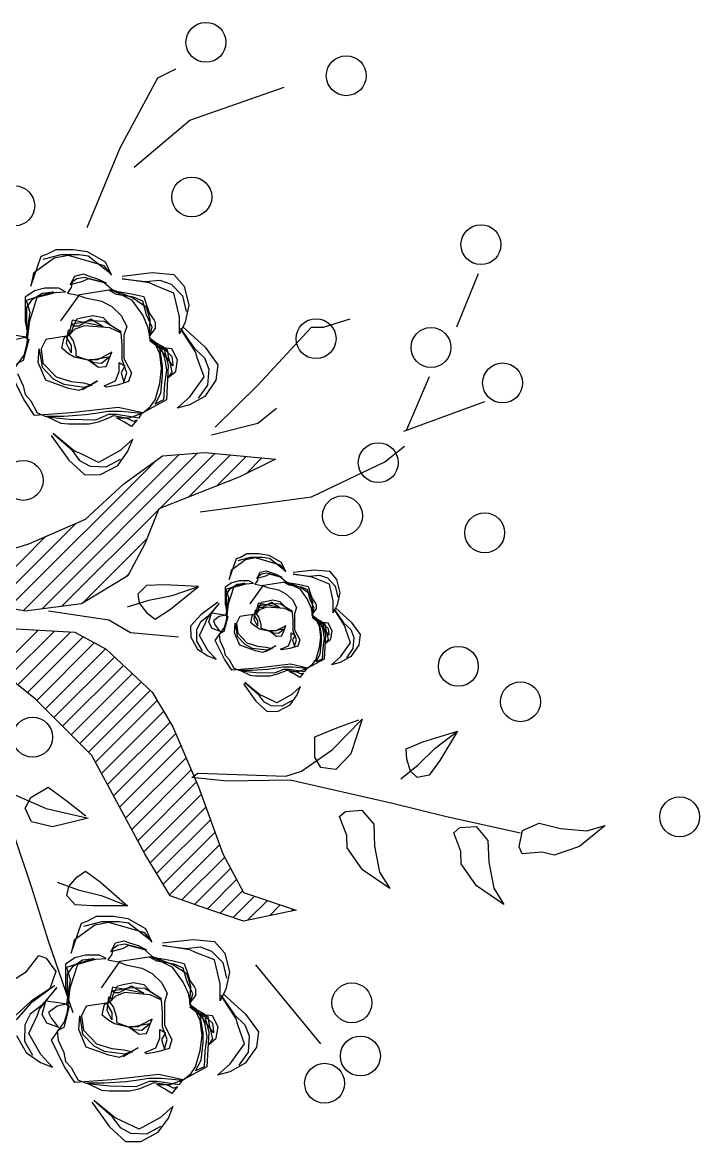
# Model space of a CAD drawing. Header units: inches. Extents: x 327481 to 195042051, y -335014 to 44773228.
# Drawn here: x 361501.75 to 361506.47, y -328270.3 to -328262.51 of the extents above; entities that cross this region are included whole.
import ezdxf

# ---------------------------------------------------------------- set-up
doc = ezdxf.new("R2010")
doc.units = ezdxf.units.IN
doc.header["$MEASUREMENT"] = 0
doc.layers.add('TREE', color=3, linetype='Continuous')

# ---------------------------------------------------------------- blocks, each defined once
blk = doc.blocks.new('06')
at = {"layer": 'TREE', "color": 97}
for p, q in [((399.63722, 40.83042), (399.65051, 40.83699)), ((399.60926, 40.77834), (399.63722, 40.83042)), ((399.66099, 40.79907), (399.7309, 40.82334)), ((399.61975, 40.76418), (399.66099, 40.79907)), ((399.58479, 40.71918), (399.60926, 40.77834)), ((399.87491, 40.68479), (399.85883, 40.64535)), ((399.76026, 40.64535), (399.77984, 40.65142)), ((399.71133, 40.60237), (399.75117, 40.64535)), ((399.75117, 40.64535), (399.76026, 40.64535)), ((399.67987, 40.57102), (399.71133, 40.60237)), ((399.83856, 40.60844), (399.82178, 40.569)), ((399.71133, 40.57406), (399.72531, 40.58518)), ((399.81968, 40.56799), (399.87981, 40.59024)), ((399.67707, 40.56546), (399.71133, 40.57406)), ((399.53712, 40.4348), (399.6531, 40.55078)), ((399.55128, 40.43618), (399.66701, 40.5519)), ((399.63845, 40.51056), (399.67951, 40.55161)), ((399.6596, 40.51892), (399.69117, 40.55048)), ((399.67218, 40.55232), (399.72461, 40.54726)), ((399.8057, 40.54524), (399.82038, 40.55687)), ((399.52639, 40.43686), (399.63565, 40.54612)), ((399.68075, 40.52728), (399.70283, 40.54936)), ((399.72461, 40.54726), (399.69804, 40.53411)), ((399.70266, 40.5364), (399.7145, 40.54823)), ((399.75117, 40.51945), (399.8057, 40.54524)), ((399.69804, 40.53411), (399.63792, 40.51035)), ((399.5834, 40.50276), (399.61206, 40.52906)), ((399.66868, 40.50832), (399.75117, 40.51945)), ((399.56603, 40.43813), (399.6377, 40.50981)), ((399.63792, 40.51035), (399.62744, 40.48456)), ((399.54145, 40.48456), (399.5834, 40.50276)), ((399.51566, 40.43892), (399.57652, 40.49978)), ((399.49951, 40.47141), (399.54145, 40.48456)), ((399.50494, 40.44098), (399.55392, 40.48997)), ((399.58098, 40.4403), (399.62894, 40.48825)), ((399.62744, 40.48456), (399.61485, 40.46079)), ((399.61485, 40.46079), (399.5806, 40.44006)), ((399.61338, 40.4599), (399.61551, 40.46203)), ((399.62871, 40.45364), (399.62228, 40.4472)), ((399.64193, 40.45403), (399.62871, 40.45364)), ((399.66743, 40.45289), (399.64193, 40.45403)), ((399.64653, 40.43588), (399.66743, 40.45289)), ((399.64779, 40.44605), (399.66743, 40.45289)), ((399.53865, 40.4345), (399.48343, 40.44512)), ((399.61471, 40.43761), (399.63051, 40.44257)), ((399.62228, 40.4472), (399.62339, 40.44038)), ((399.63051, 40.44257), (399.64779, 40.44605)), ((399.5806, 40.44006), (399.53865, 40.4345)), ((399.60087, 40.42793), (399.55613, 40.4345)), ((399.62339, 40.44038), (399.62911, 40.43325)), ((399.63527, 40.42854), (399.64653, 40.43588)), ((399.61695, 40.41832), (399.60087, 40.42793)), ((399.62911, 40.43325), (399.63527, 40.42854)), ((399.66903, 40.43182), (399.66155, 40.42334)), ((399.66884, 40.4263), (399.66601, 40.42073)), ((399.51904, 40.39114), (399.54831, 40.42041)), ((399.52327, 40.42186), (399.57571, 40.41883)), ((399.52614, 40.38545), (399.5604, 40.41971)), ((399.53324, 40.37977), (399.57249, 40.41901)), ((399.57571, 40.41883), (399.59878, 40.40619)), ((399.6526, 40.41529), (399.61695, 40.41832)), ((399.66155, 40.42334), (399.66174, 40.41527)), ((399.66601, 40.42073), (399.66585, 40.41233)), ((399.54034, 40.37408), (399.58177, 40.4155)), ((399.54734, 40.36828), (399.59003, 40.41098)), ((399.66174, 40.41527), (399.66674, 40.40637)), ((399.66585, 40.41233), (399.66999, 40.40505)), ((399.55373, 40.36189), (399.59829, 40.40645)), ((399.59878, 40.40619), (399.63303, 40.37433)), ((399.66674, 40.40637), (399.67422, 40.40125)), ((399.54634, 40.36927), (399.5072, 40.40062)), ((399.56012, 40.35549), (399.60502, 40.40038)), ((399.56652, 40.34909), (399.61164, 40.39422)), ((399.57291, 40.3427), (399.61827, 40.38806)), ((399.5793, 40.3363), (399.6249, 40.38189)), ((399.58829, 40.32731), (399.54634, 40.36927)), ((399.58569, 40.3299), (399.63152, 40.37573)), ((399.59095, 40.32237), (399.63672, 40.36814)), ((399.63303, 40.37433), (399.64841, 40.34854)), ((399.59542, 40.31405), (399.6415, 40.36013)), ((399.59989, 40.30573), (399.64628, 40.35212)), ((399.76654, 40.33149), (399.78886, 40.35438)), ((399.78886, 40.35438), (399.78052, 40.32853)), ((399.60436, 40.29741), (399.65052, 40.34357)), ((399.64841, 40.34854), (399.66729, 40.30405)), ((399.75384, 40.34112), (399.77004, 40.34785)), ((399.83388, 40.33753), (399.85965, 40.34542)), ((399.84303, 40.33291), (399.85965, 40.34542)), ((399.85965, 40.34542), (399.8464, 40.3236)), ((399.60883, 40.2891), (399.65433, 40.33459)), ((399.75368, 40.32613), (399.75384, 40.34112)), ((399.82152, 40.33227), (399.83388, 40.33753)), ((399.62744, 40.25449), (399.58829, 40.32731)), ((399.74388, 40.31567), (399.76654, 40.33149)), ((399.75827, 40.31848), (399.75368, 40.32613)), ((399.78052, 40.32853), (399.76936, 40.31709)), ((399.822, 40.32453), (399.82152, 40.33227)), ((399.83052, 40.32049), (399.84303, 40.33291)), ((399.61331, 40.28078), (399.65814, 40.32561)), ((399.76936, 40.31709), (399.75827, 40.31848)), ((399.8176, 40.31013), (399.83052, 40.32049)), ((399.82474, 40.3158), (399.822, 40.32453)), ((399.8464, 40.3236), (399.83871, 40.31284)), ((399.61778, 40.27246), (399.66195, 40.31663)), ((399.66233, 40.31112), (399.66689, 40.31415)), ((399.68862, 40.30842), (399.66233, 40.31112)), ((399.66689, 40.31415), (399.73223, 40.31196)), ((399.73223, 40.31196), (399.74388, 40.31567)), ((399.82978, 40.31109), (399.82474, 40.3158)), ((399.83871, 40.31284), (399.82978, 40.31109)), ((399.5437, 40.22902), (399.51881, 40.30287)), ((399.54294, 40.29616), (399.55582, 40.30382)), ((399.55582, 40.30382), (399.57, 40.29349)), ((399.62225, 40.26414), (399.66576, 40.30765)), ((399.66729, 40.30405), (399.68546, 40.25449)), ((399.73539, 40.30902), (399.68862, 40.30842)), ((399.81139, 40.29182), (399.73539, 40.30902)), ((399.5289, 40.29908), (399.55422, 40.28797)), ((399.5388, 40.28826), (399.54294, 40.29616)), ((399.57, 40.29349), (399.58367, 40.28269)), ((399.62672, 40.25583), (399.66934, 40.29844)), ((399.54338, 40.27806), (399.5388, 40.28826)), ((399.55422, 40.28797), (399.58537, 40.28083)), ((399.63147, 40.24779), (399.67277, 40.28909)), ((399.7721, 40.282), (399.77652, 40.28572)), ((399.77652, 40.28572), (399.7887, 40.28668)), ((399.7887, 40.28668), (399.79743, 40.27627)), ((399.85147, 40.28185), (399.81139, 40.29182)), ((399.55896, 40.27449), (399.54338, 40.27806)), ((399.58537, 40.28083), (399.55896, 40.27449)), ((399.63628, 40.23981), (399.6762, 40.27973)), ((399.77739, 40.26808), (399.7721, 40.282)), ((399.79743, 40.27627), (399.79803, 40.26001)), ((399.90638, 40.26979), (399.85147, 40.28185)), ((399.90779, 40.27164), (399.9202, 40.27715)), ((399.9202, 40.27715), (399.936, 40.27323)), ((399.64109, 40.23182), (399.67964, 40.27037)), ((399.77765, 40.25887), (399.77739, 40.26808)), ((399.85686, 40.27008), (399.86129, 40.2738)), ((399.86216, 40.25616), (399.85686, 40.27008)), ((399.86129, 40.2738), (399.87346, 40.27475)), ((399.87346, 40.27475), (399.88219, 40.26435)), ((399.90534, 40.25967), (399.90779, 40.27164)), ((399.936, 40.27323), (399.9555, 40.27152)), ((399.96917, 40.2754), (399.95026, 40.2598)), ((399.9555, 40.27152), (399.96917, 40.2754)), ((399.64589, 40.22384), (399.68307, 40.26102)), ((399.79803, 40.26001), (399.80179, 40.2408)), ((399.88219, 40.26435), (399.8828, 40.24809)), ((399.90768, 40.25439), (399.90534, 40.25967)), ((399.95026, 40.2598), (399.93145, 40.25332)), ((399.64631, 40.22314), (399.62744, 40.25449)), ((399.65496, 40.22011), (399.68681, 40.25197)), ((399.68546, 40.25449), (399.70084, 40.22567)), ((399.78908, 40.24259), (399.77765, 40.25887)), ((399.86241, 40.24695), (399.86216, 40.25616)), ((399.92253, 40.25563), (399.90768, 40.25439)), ((399.93145, 40.25332), (399.92253, 40.25563)), ((399.66443, 40.21679), (399.69126, 40.24363)), ((399.87384, 40.23066), (399.86241, 40.24695)), ((399.8828, 40.24809), (399.88655, 40.22887)), ((399.57112, 40.23011), (399.57714, 40.23699)), ((399.57714, 40.23699), (399.5835, 40.24143)), ((399.5835, 40.24143), (399.59443, 40.23362)), ((399.67394, 40.21352), (399.69571, 40.23529)), ((399.8093, 40.22873), (399.78908, 40.24259)), ((399.80179, 40.2408), (399.8093, 40.22873)), ((399.55605, 40.18961), (399.5437, 40.22902)), ((399.56256, 40.23325), (399.57813, 40.22762)), ((399.56972, 40.22335), (399.57112, 40.23011)), ((399.57813, 40.22762), (399.59525, 40.2234)), ((399.59443, 40.23362), (399.61458, 40.21573)), ((399.6835, 40.21029), (399.70016, 40.22695)), ((399.89406, 40.21681), (399.87384, 40.23066)), ((399.88655, 40.22887), (399.89406, 40.21681)), ((399.57586, 40.21663), (399.56972, 40.22335)), ((399.59525, 40.2234), (399.61458, 40.21573)), ((399.66938, 40.21505), (399.64631, 40.22314)), ((399.69306, 40.20706), (399.70895, 40.22295)), ((399.70084, 40.22567), (399.73999, 40.21253)), ((399.70385, 40.20506), (399.71852, 40.21973)), ((399.58905, 40.21568), (399.57586, 40.21663)), ((399.61458, 40.21573), (399.58905, 40.21568)), ((399.70084, 40.20444), (399.66938, 40.21505)), ((399.73999, 40.21253), (399.70084, 40.20444)), ((399.71997, 40.20839), (399.7281, 40.21652)), ((399.73609, 40.21172), (399.73767, 40.2133)), ((399.75817, 40.11342), (399.70993, 40.17208)), ((399.53195, 40.1621), (399.53968, 40.16711))]:
    blk.add_line(p, q, dxfattribs=at)
at = {"layer": 'TREE', "color": 30}
for p, q in [((399.55473, 40.69946), (399.56172, 40.703)), ((399.56172, 40.703), (399.57431, 40.703)), ((399.57431, 40.703), (399.58479, 40.70148)), ((399.58479, 40.70148), (399.59808, 40.69389)), ((399.54285, 40.67569), (399.55054, 40.69794)), ((399.56033, 40.69642), (399.54495, 40.6853)), ((399.55054, 40.69794), (399.55473, 40.69946)), ((399.56522, 40.69895), (399.55194, 40.69541)), ((399.57081, 40.69844), (399.56033, 40.69642)), ((399.5785, 40.69895), (399.56522, 40.69895)), ((399.59738, 40.69086), (399.57081, 40.69844)), ((399.58549, 40.69794), (399.5785, 40.69895)), ((399.60227, 40.68479), (399.58549, 40.69794)), ((399.59808, 40.69389), (399.60227, 40.68479)), ((399.54495, 40.6853), (399.54285, 40.67569)), ((399.57221, 40.6767), (399.57571, 40.68328)), ((399.57571, 40.68328), (399.582, 40.68479)), ((399.582, 40.68479), (399.58619, 40.68328)), ((399.58619, 40.68328), (399.59248, 40.68125)), ((399.60297, 40.68378), (399.59738, 40.69086)), ((399.61066, 40.68328), (399.63303, 40.6858)), ((399.63303, 40.6858), (399.64911, 40.68429)), ((399.64911, 40.68429), (399.6568, 40.67569)), ((399.5813, 40.67923), (399.57221, 40.6767)), ((399.57361, 40.67872), (399.57291, 40.67468)), ((399.5771, 40.68125), (399.57361, 40.67872)), ((399.5827, 40.68226), (399.5771, 40.68125)), ((399.58549, 40.68125), (399.5813, 40.67923)), ((399.58829, 40.68075), (399.5827, 40.68226)), ((399.59738, 40.67822), (399.58549, 40.68125)), ((399.59878, 40.67822), (399.58829, 40.68075)), ((399.59248, 40.68125), (399.59878, 40.67822)), ((399.60297, 40.67316), (399.59738, 40.67822)), ((399.61066, 40.68125), (399.62814, 40.67923)), ((399.63093, 40.67822), (399.61066, 40.68125)), ((399.62814, 40.67923), (399.63862, 40.68024)), ((399.63513, 40.6762), (399.63093, 40.67822)), ((399.64911, 40.67063), (399.63513, 40.6762)), ((399.63862, 40.68024), (399.64701, 40.67721)), ((399.64701, 40.67721), (399.6554, 40.66861)), ((399.6568, 40.67569), (399.66029, 40.66153)), ((399.54565, 40.67215), (399.53865, 40.6676)), ((399.53865, 40.6676), (399.53865, 40.66153)), ((399.55963, 40.67165), (399.53935, 40.66507)), ((399.54215, 40.6499), (399.54774, 40.6676)), ((399.54425, 40.66608), (399.55124, 40.67063)), ((399.55334, 40.67417), (399.54565, 40.67215)), ((399.54774, 40.6676), (399.55543, 40.66962)), ((399.55124, 40.67063), (399.55963, 40.67165)), ((399.56382, 40.67417), (399.55334, 40.67417)), ((399.55543, 40.66962), (399.56103, 40.67114)), ((399.56103, 40.67114), (399.56872, 40.67165)), ((399.56872, 40.67165), (399.56382, 40.67417)), ((399.56522, 40.6499), (399.5792, 40.66962)), ((399.57291, 40.67468), (399.57011, 40.67063)), ((399.57011, 40.67063), (399.5778, 40.66912)), ((399.5778, 40.66912), (399.5834, 40.6671)), ((399.5792, 40.66962), (399.60227, 40.67316)), ((399.5834, 40.6671), (399.59528, 40.66457)), ((399.60087, 40.67266), (399.60926, 40.67165)), ((399.60647, 40.66962), (399.60087, 40.67266)), ((399.60227, 40.67316), (399.61765, 40.66558)), ((399.61835, 40.6671), (399.60297, 40.67316)), ((399.61905, 40.6676), (399.60647, 40.66962)), ((399.60926, 40.67165), (399.61765, 40.67013)), ((399.61765, 40.67013), (399.62674, 40.66811)), ((399.62884, 40.66002), (399.61835, 40.6671)), ((399.62045, 40.6671), (399.61905, 40.6676)), ((399.62604, 40.66457), (399.62045, 40.6671)), ((399.62674, 40.66811), (399.62884, 40.66153)), ((399.6533, 40.65294), (399.64911, 40.67063)), ((399.6554, 40.66861), (399.6582, 40.65698)), ((399.53865, 40.66153), (399.53865, 40.6494)), ((399.53935, 40.66507), (399.54215, 40.65648)), ((399.54005, 40.66002), (399.54425, 40.66608)), ((399.54005, 40.64333), (399.54005, 40.66002)), ((399.59528, 40.66457), (399.60297, 40.66052)), ((399.60297, 40.66052), (399.60996, 40.65395)), ((399.61765, 40.66558), (399.62604, 40.65395)), ((399.62884, 40.65445), (399.62604, 40.66457)), ((399.62884, 40.66153), (399.63093, 40.65547)), ((399.63163, 40.65091), (399.62884, 40.66002)), ((399.66029, 40.66153), (399.6575, 40.64889)), ((399.54215, 40.65648), (399.53935, 40.63777)), ((399.57361, 40.65041), (399.57081, 40.63878)), ((399.59668, 40.64586), (399.57361, 40.65041)), ((399.57431, 40.64535), (399.5771, 40.65142)), ((399.5771, 40.65142), (399.5813, 40.65243)), ((399.5785, 40.64636), (399.58759, 40.65142)), ((399.5813, 40.65243), (399.58899, 40.65395)), ((399.58759, 40.65142), (399.59668, 40.64586)), ((399.58899, 40.65395), (399.59668, 40.65243)), ((399.59668, 40.65243), (399.60157, 40.64738)), ((399.60996, 40.65395), (399.61416, 40.64586)), ((399.62604, 40.65395), (399.62953, 40.64586)), ((399.63303, 40.64535), (399.62884, 40.65445)), ((399.63093, 40.65547), (399.63443, 40.65041)), ((399.63093, 40.63878), (399.63163, 40.65091)), ((399.63443, 40.65041), (399.63513, 40.64889)), ((399.6533, 40.6403), (399.6533, 40.65294)), ((399.53865, 40.6494), (399.54005, 40.64333)), ((399.54005, 40.63221), (399.54215, 40.6499)), ((399.56941, 40.63322), (399.57081, 40.64333)), ((399.57081, 40.64333), (399.57291, 40.64131)), ((399.57571, 40.64384), (399.57151, 40.63929)), ((399.58759, 40.6499), (399.57291, 40.64738)), ((399.57291, 40.64738), (399.57501, 40.64636)), ((399.57291, 40.64131), (399.57431, 40.64535)), ((399.57501, 40.64636), (399.5785, 40.64636)), ((399.5827, 40.64636), (399.57571, 40.64384)), ((399.60157, 40.64485), (399.5827, 40.64636)), ((399.59738, 40.6494), (399.58759, 40.6499)), ((399.60996, 40.64181), (399.59738, 40.6494)), ((399.60157, 40.64738), (399.60996, 40.64181)), ((399.60996, 40.6408), (399.60157, 40.64485)), ((399.61416, 40.64586), (399.61206, 40.63929)), ((399.62953, 40.64586), (399.63163, 40.63625)), ((399.63093, 40.63726), (399.63303, 40.64535)), ((399.63513, 40.64434), (399.63093, 40.63878)), ((399.63513, 40.64889), (399.63513, 40.64434)), ((399.6575, 40.64889), (399.6533, 40.6403)), ((399.65412, 40.64423), (399.66412, 40.62976)), ((399.66521, 40.62699), (399.65412, 40.64423)), ((399.65564, 40.64557), (399.67229, 40.63041)), ((399.53166, 40.63929), (399.53796, 40.63827)), ((399.53935, 40.63777), (399.53236, 40.63625)), ((399.54145, 40.63625), (399.53726, 40.62058)), ((399.53796, 40.63827), (399.54145, 40.63625)), ((399.55403, 40.63625), (399.55054, 40.62917)), ((399.57081, 40.63878), (399.55403, 40.63625)), ((399.56592, 40.62968), (399.56732, 40.63676)), ((399.56732, 40.63676), (399.56872, 40.63878)), ((399.56872, 40.63878), (399.57291, 40.6317)), ((399.57151, 40.63929), (399.57431, 40.63524)), ((399.57431, 40.63524), (399.5764, 40.62816)), ((399.61066, 40.63221), (399.60996, 40.6408)), ((399.61206, 40.63929), (399.61206, 40.62209)), ((399.63583, 40.63372), (399.63093, 40.63726)), ((399.63093, 40.63575), (399.64002, 40.62867)), ((399.63513, 40.63322), (399.63093, 40.63575)), ((399.63163, 40.63625), (399.64142, 40.63069)), ((399.64841, 40.61653), (399.63583, 40.63372)), ((399.53796, 40.62462), (399.54005, 40.63221)), ((399.54844, 40.61906), (399.54914, 40.62917)), ((399.54914, 40.62917), (399.55124, 40.61552)), ((399.55054, 40.62917), (399.55194, 40.61855)), ((399.57081, 40.62563), (399.56592, 40.62968)), ((399.57291, 40.62614), (399.56941, 40.63322)), ((399.57501, 40.6231), (399.57081, 40.62563)), ((399.57291, 40.6317), (399.57291, 40.62614)), ((399.5764, 40.62816), (399.5764, 40.62412)), ((399.60297, 40.62664), (399.59528, 40.6226)), ((399.59878, 40.61603), (399.60297, 40.62664)), ((399.61066, 40.62108), (399.61066, 40.63221)), ((399.63862, 40.62563), (399.63513, 40.63322)), ((399.63722, 40.6317), (399.64422, 40.62867)), ((399.63862, 40.62968), (399.63722, 40.6317)), ((399.63862, 40.63018), (399.64282, 40.62816)), ((399.64771, 40.62917), (399.63862, 40.63018)), ((399.64072, 40.61653), (399.63862, 40.62968)), ((399.64002, 40.61451), (399.63862, 40.62563)), ((399.64002, 40.62867), (399.64212, 40.6226)), ((399.64142, 40.63069), (399.64491, 40.61704)), ((399.64282, 40.62816), (399.64771, 40.62361)), ((399.64422, 40.62867), (399.64491, 40.62361)), ((399.65191, 40.62108), (399.64771, 40.62917)), ((399.66412, 40.62976), (399.6718, 40.62254)), ((399.66645, 40.6225), (399.66521, 40.62699)), ((399.67229, 40.63041), (399.68175, 40.61732)), ((399.52817, 40.61097), (399.53796, 40.62462)), ((399.53726, 40.62058), (399.53236, 40.61805)), ((399.55403, 40.60591), (399.54844, 40.61906)), ((399.55194, 40.61855), (399.56172, 40.60844)), ((399.58619, 40.62058), (399.57501, 40.6231)), ((399.5764, 40.62412), (399.582, 40.62209)), ((399.582, 40.62209), (399.58549, 40.62108)), ((399.58549, 40.62108), (399.59318, 40.61552)), ((399.60087, 40.6231), (399.58619, 40.62058)), ((399.58619, 40.62108), (399.58969, 40.61906)), ((399.59248, 40.62108), (399.58619, 40.62108)), ((399.58969, 40.61906), (399.59528, 40.61855)), ((399.59528, 40.6226), (399.59248, 40.62108)), ((399.59528, 40.61855), (399.60087, 40.6231)), ((399.60856, 40.61906), (399.61276, 40.61653)), ((399.60856, 40.61249), (399.60856, 40.61906)), ((399.61416, 40.61148), (399.61066, 40.62108)), ((399.61206, 40.62209), (399.61765, 40.61148)), ((399.64212, 40.6226), (399.64352, 40.6135)), ((399.64491, 40.61704), (399.64352, 40.59125)), ((399.64491, 40.62361), (399.64631, 40.61805)), ((399.64631, 40.61805), (399.64771, 40.61198)), ((399.64771, 40.62361), (399.64841, 40.61754)), ((399.64841, 40.61754), (399.64841, 40.61653)), ((399.65051, 40.61249), (399.65191, 40.62108)), ((399.67149, 40.60832), (399.66645, 40.6225)), ((399.6718, 40.62254), (399.67505, 40.61423)), ((399.68175, 40.61732), (399.68036, 40.60587)), ((399.53796, 40.59125), (399.52817, 40.61097)), ((399.53306, 40.61097), (399.53726, 40.60187)), ((399.55124, 40.61552), (399.55963, 40.60692)), ((399.59318, 40.61552), (399.59878, 40.61603)), ((399.60577, 40.60541), (399.60856, 40.61249)), ((399.61276, 40.61653), (399.60996, 40.61148)), ((399.60996, 40.61148), (399.61206, 40.6044)), ((399.61206, 40.6044), (399.61416, 40.61148)), ((399.61765, 40.61148), (399.61555, 40.6049)), ((399.63862, 40.60338), (399.64002, 40.61451)), ((399.63932, 40.59631), (399.64072, 40.60945)), ((399.64072, 40.60945), (399.64072, 40.61653)), ((399.64352, 40.6135), (399.64212, 40.60288)), ((399.64491, 40.60794), (399.65051, 40.61249)), ((399.64771, 40.61198), (399.64491, 40.60794)), ((399.67505, 40.61423), (399.67411, 40.60226)), ((399.53726, 40.60187), (399.53865, 40.59529)), ((399.57081, 40.59985), (399.55403, 40.60591)), ((399.55963, 40.60692), (399.56732, 40.60288)), ((399.56172, 40.60844), (399.57291, 40.6049)), ((399.56732, 40.60288), (399.5827, 40.60086)), ((399.57291, 40.6049), (399.582, 40.60389)), ((399.58829, 40.60237), (399.5785, 40.59833)), ((399.59248, 40.60541), (399.5813, 40.59883)), ((399.582, 40.60389), (399.58829, 40.60237)), ((399.5827, 40.60086), (399.58689, 40.60237)), ((399.58689, 40.60237), (399.59248, 40.60541)), ((399.59738, 40.60187), (399.60577, 40.60541)), ((399.59878, 40.60086), (399.59738, 40.60187)), ((399.60716, 40.60237), (399.59878, 40.60086)), ((399.61555, 40.6049), (399.60716, 40.60237)), ((399.63513, 40.59125), (399.63862, 40.60338)), ((399.64212, 40.60288), (399.64142, 40.59125)), ((399.66095, 40.5935), (399.67149, 40.60832)), ((399.67411, 40.60226), (399.66721, 40.59249)), ((399.68036, 40.60587), (399.67202, 40.59391)), ((399.53865, 40.59529), (399.54285, 40.59074)), ((399.5785, 40.59833), (399.57081, 40.59985)), ((399.63513, 40.58822), (399.63932, 40.59631)), ((399.65144, 40.58517), (399.66095, 40.5935)), ((399.67202, 40.59391), (399.66067, 40.58768)), ((399.54565, 40.57962), (399.53796, 40.59125)), ((399.54285, 40.59074), (399.54774, 40.58164)), ((399.60786, 40.58569), (399.57291, 40.58164)), ((399.62604, 40.58164), (399.60786, 40.58569)), ((399.64352, 40.59125), (399.62604, 40.58164)), ((399.62604, 40.58164), (399.63163, 40.58619)), ((399.63163, 40.58619), (399.63513, 40.59125)), ((399.64142, 40.59125), (399.63513, 40.58822)), ((399.66067, 40.58768), (399.65144, 40.58517)), ((399.57291, 40.58164), (399.54565, 40.57962)), ((399.54774, 40.58164), (399.55403, 40.57911)), ((399.55403, 40.57911), (399.56172, 40.5781)), ((399.55473, 40.57911), (399.56522, 40.57406)), ((399.56732, 40.57911), (399.55473, 40.57911)), ((399.56172, 40.5781), (399.57151, 40.57709)), ((399.5834, 40.58013), (399.56732, 40.57911)), ((399.57151, 40.57709), (399.59109, 40.57659)), ((399.59109, 40.58114), (399.5834, 40.58013)), ((399.60017, 40.58265), (399.59109, 40.58114)), ((399.59109, 40.57659), (399.60087, 40.58063)), ((399.59318, 40.57507), (399.60087, 40.5781)), ((399.60996, 40.58265), (399.60017, 40.58265)), ((399.60087, 40.58063), (399.60647, 40.58063)), ((399.60087, 40.5781), (399.60437, 40.57962)), ((399.60437, 40.57962), (399.61346, 40.5781)), ((399.60647, 40.58063), (399.62324, 40.5781)), ((399.60647, 40.5781), (399.61625, 40.5781)), ((399.61206, 40.57507), (399.60647, 40.5781)), ((399.62534, 40.58114), (399.60996, 40.58265)), ((399.61346, 40.5781), (399.61905, 40.57557)), ((399.61625, 40.5781), (399.62604, 40.58164)), ((399.62185, 40.57659), (399.61765, 40.57153)), ((399.61905, 40.57557), (399.62185, 40.57659)), ((399.62324, 40.5781), (399.62534, 40.58114)), ((399.56522, 40.57406), (399.57081, 40.57355)), ((399.57081, 40.57355), (399.5771, 40.57355)), ((399.5771, 40.57355), (399.58619, 40.57355)), ((399.58619, 40.57355), (399.59318, 40.57507)), ((399.61765, 40.57153), (399.61206, 40.57507)), ((399.55809, 40.56499), (399.5712, 40.54669)), ((399.55959, 40.56634), (399.5728, 40.55473)), ((399.57543, 40.55333), (399.55959, 40.56634)), ((399.61857, 40.56214), (399.60918, 40.55367)), ((399.615, 40.55326), (399.61857, 40.56214)), ((399.5728, 40.55473), (399.57908, 40.54627)), ((399.57974, 40.55157), (399.57543, 40.55333)), ((399.59324, 40.54492), (399.57974, 40.55157)), ((399.60918, 40.55367), (399.59324, 40.54492)), ((399.60749, 40.54272), (399.615, 40.55326)), ((399.64072, 40.54979), (399.67218, 40.55232)), ((399.5712, 40.54669), (399.5831, 40.53577)), ((399.57908, 40.54627), (399.58695, 40.54207)), ((399.58695, 40.54207), (399.59895, 40.54161)), ((399.59464, 40.53582), (399.60749, 40.54272)), ((399.59895, 40.54161), (399.60946, 40.54732)), ((399.61206, 40.52906), (399.64072, 40.54979)), ((399.5831, 40.53577), (399.59464, 40.53582)), ((399.69846, 40.4747), (399.70336, 40.47718)), ((399.70336, 40.47718), (399.71217, 40.47718)), ((399.71217, 40.47718), (399.71951, 40.47612)), ((399.71951, 40.47612), (399.7288, 40.47081)), ((399.69015, 40.45806), (399.69553, 40.47364)), ((399.70238, 40.47258), (399.69161, 40.46479)), ((399.69553, 40.47364), (399.69846, 40.4747)), ((399.7058, 40.47435), (399.69651, 40.47187)), ((399.70972, 40.47399), (399.70238, 40.47258)), ((399.7151, 40.47435), (399.7058, 40.47435)), ((399.72831, 40.46868), (399.70972, 40.47399)), ((399.72, 40.47364), (399.7151, 40.47435)), ((399.73174, 40.46444), (399.72, 40.47364)), ((399.73223, 40.46373), (399.72831, 40.46868)), ((399.7288, 40.47081), (399.73174, 40.46444)), ((399.69161, 40.46479), (399.69015, 40.45806)), ((399.7107, 40.45877), (399.71314, 40.46337)), ((399.71706, 40.46054), (399.7107, 40.45877)), ((399.71168, 40.46019), (399.71119, 40.45736)), ((399.71412, 40.46196), (399.71168, 40.46019)), ((399.71314, 40.46337), (399.71755, 40.46444)), ((399.71804, 40.46267), (399.71412, 40.46196)), ((399.72, 40.46196), (399.71706, 40.46054)), ((399.71755, 40.46444), (399.72049, 40.46337)), ((399.72195, 40.4616), (399.71804, 40.46267)), ((399.72831, 40.45983), (399.72, 40.46196)), ((399.72049, 40.46337), (399.72489, 40.46196)), ((399.72929, 40.45983), (399.72195, 40.4616)), ((399.72489, 40.46196), (399.72929, 40.45983)), ((399.73223, 40.45629), (399.72831, 40.45983)), ((399.73761, 40.46337), (399.75327, 40.46514)), ((399.73761, 40.46196), (399.74985, 40.46054)), ((399.7518, 40.45983), (399.73761, 40.46196)), ((399.74985, 40.46054), (399.75719, 40.46125)), ((399.75474, 40.45842), (399.7518, 40.45983)), ((399.75327, 40.46514), (399.76453, 40.46408)), ((399.75719, 40.46125), (399.76306, 40.45913)), ((399.76306, 40.45913), (399.76893, 40.45311)), ((399.76453, 40.46408), (399.76991, 40.45806)), ((399.6921, 40.45559), (399.68721, 40.4524)), ((399.68721, 40.4524), (399.68721, 40.44815)), ((399.70189, 40.45523), (399.6877, 40.45063)), ((399.6877, 40.45063), (399.68966, 40.44461)), ((399.68819, 40.44709), (399.69112, 40.45134)), ((399.68966, 40.44001), (399.69357, 40.4524)), ((399.69112, 40.45134), (399.69602, 40.45452)), ((399.69749, 40.457), (399.6921, 40.45559)), ((399.69357, 40.4524), (399.69895, 40.45382)), ((399.69602, 40.45452), (399.70189, 40.45523)), ((399.70483, 40.457), (399.69749, 40.457)), ((399.69895, 40.45382), (399.70287, 40.45488)), ((399.70287, 40.45488), (399.70825, 40.45523)), ((399.70825, 40.45523), (399.70483, 40.457)), ((399.7058, 40.44001), (399.71559, 40.45382)), ((399.71119, 40.45736), (399.70923, 40.45452)), ((399.70923, 40.45452), (399.71461, 40.45346)), ((399.71461, 40.45346), (399.71853, 40.45205)), ((399.71559, 40.45382), (399.73174, 40.45629)), ((399.71853, 40.45205), (399.72685, 40.45028)), ((399.73076, 40.45594), (399.73663, 40.45523)), ((399.73468, 40.45382), (399.73076, 40.45594)), ((399.73174, 40.45629), (399.74251, 40.45099)), ((399.743, 40.45205), (399.73223, 40.45629)), ((399.74348, 40.4524), (399.73468, 40.45382)), ((399.73663, 40.45523), (399.74251, 40.45417)), ((399.74251, 40.45417), (399.74887, 40.45276)), ((399.74251, 40.45099), (399.74838, 40.44284)), ((399.75034, 40.44709), (399.743, 40.45205)), ((399.74446, 40.45205), (399.74348, 40.4524)), ((399.74838, 40.45028), (399.74446, 40.45205)), ((399.74887, 40.45276), (399.75034, 40.44815)), ((399.76453, 40.45452), (399.75474, 40.45842)), ((399.76746, 40.44214), (399.76453, 40.45452)), ((399.76893, 40.45311), (399.77089, 40.44497)), ((399.76991, 40.45806), (399.77236, 40.44815)), ((399.68721, 40.44815), (399.68721, 40.43966)), ((399.68966, 40.44461), (399.6877, 40.43152)), ((399.68819, 40.43541), (399.68819, 40.44709)), ((399.71706, 40.44178), (399.72244, 40.44284)), ((399.72244, 40.44284), (399.72783, 40.44178)), ((399.72685, 40.45028), (399.73223, 40.44745)), ((399.73223, 40.44745), (399.73712, 40.44284)), ((399.73712, 40.44284), (399.74006, 40.43718)), ((399.75034, 40.4432), (399.74838, 40.45028)), ((399.74838, 40.44284), (399.75083, 40.43718)), ((399.75034, 40.44815), (399.7518, 40.44391)), ((399.75229, 40.44072), (399.75034, 40.44709)), ((399.75327, 40.43683), (399.75034, 40.4432)), ((399.7518, 40.44391), (399.75425, 40.44037)), ((399.77236, 40.44815), (399.7704, 40.43931)), ((399.68166, 40.44124), (399.66903, 40.43182)), ((399.67374, 40.42895), (399.68263, 40.44021)), ((399.68263, 40.44021), (399.67468, 40.4308)), ((399.68721, 40.43966), (399.68819, 40.43541)), ((399.68819, 40.42762), (399.68966, 40.44001)), ((399.70874, 40.42833), (399.70972, 40.43541)), ((399.71168, 40.44037), (399.70972, 40.43223)), ((399.70972, 40.43541), (399.71119, 40.434)), ((399.71314, 40.43577), (399.71021, 40.43258)), ((399.72146, 40.44001), (399.71119, 40.43824)), ((399.71119, 40.43824), (399.71266, 40.43754)), ((399.71119, 40.434), (399.71217, 40.43683)), ((399.72783, 40.43718), (399.71168, 40.44037)), ((399.71217, 40.43683), (399.71412, 40.44107)), ((399.71266, 40.43754), (399.7151, 40.43754)), ((399.71804, 40.43754), (399.71314, 40.43577)), ((399.71412, 40.44107), (399.71706, 40.44178)), ((399.7151, 40.43754), (399.72146, 40.44107)), ((399.73125, 40.43647), (399.71804, 40.43754)), ((399.72146, 40.44107), (399.72783, 40.43718)), ((399.72831, 40.43966), (399.72146, 40.44001)), ((399.72783, 40.44178), (399.73125, 40.43824)), ((399.73712, 40.43435), (399.72831, 40.43966)), ((399.73125, 40.43824), (399.73712, 40.43435)), ((399.73712, 40.43364), (399.73125, 40.43647)), ((399.74006, 40.43718), (399.73859, 40.43258)), ((399.75083, 40.43718), (399.75229, 40.43046)), ((399.7518, 40.43223), (399.75229, 40.44072)), ((399.7518, 40.43116), (399.75327, 40.43683)), ((399.75474, 40.43612), (399.7518, 40.43223)), ((399.75425, 40.44037), (399.75474, 40.43931)), ((399.75474, 40.43931), (399.75474, 40.43612)), ((399.76746, 40.43329), (399.76746, 40.44214)), ((399.7704, 40.43931), (399.76746, 40.43329)), ((399.76803, 40.43604), (399.77504, 40.42591)), ((399.77579, 40.42397), (399.76803, 40.43604)), ((399.7691, 40.43698), (399.78075, 40.42637)), ((399.66809, 40.41637), (399.67256, 40.42591)), ((399.67468, 40.4308), (399.66884, 40.4263)), ((399.67256, 40.42591), (399.67374, 40.42895)), ((399.67497, 40.42621), (399.67693, 40.43329)), ((399.67742, 40.42161), (399.67497, 40.42621)), ((399.67693, 40.43329), (399.68232, 40.43258)), ((399.6828, 40.43046), (399.6784, 40.42727)), ((399.6784, 40.42727), (399.67987, 40.42409)), ((399.68232, 40.43258), (399.68672, 40.43187)), ((399.6877, 40.43152), (399.6828, 40.43046)), ((399.68917, 40.43046), (399.68623, 40.41948)), ((399.68672, 40.43187), (399.68917, 40.43046)), ((399.68672, 40.42232), (399.68819, 40.42762)), ((399.69797, 40.43046), (399.69553, 40.4255)), ((399.70972, 40.43223), (399.69797, 40.43046)), ((399.70629, 40.42586), (399.70727, 40.43081)), ((399.70972, 40.42302), (399.70629, 40.42586)), ((399.70727, 40.43081), (399.70825, 40.43223)), ((399.70825, 40.43223), (399.71119, 40.42727)), ((399.71119, 40.42338), (399.70874, 40.42833)), ((399.71021, 40.43258), (399.71217, 40.42975)), ((399.71119, 40.42727), (399.71119, 40.42338)), ((399.71217, 40.42975), (399.71363, 40.42479)), ((399.73761, 40.42762), (399.73712, 40.43364)), ((399.73761, 40.41984), (399.73761, 40.42762)), ((399.73859, 40.43258), (399.73859, 40.42055)), ((399.75523, 40.42869), (399.7518, 40.43116)), ((399.7518, 40.4301), (399.75817, 40.42515)), ((399.75474, 40.42833), (399.7518, 40.4301)), ((399.75229, 40.43046), (399.75914, 40.42656)), ((399.75719, 40.42302), (399.75474, 40.42833)), ((399.76404, 40.41665), (399.75523, 40.42869)), ((399.75621, 40.42727), (399.7611, 40.42515)), ((399.75719, 40.42586), (399.75621, 40.42727)), ((399.75719, 40.42621), (399.76012, 40.42479)), ((399.76355, 40.4255), (399.75719, 40.42621)), ((399.75865, 40.41665), (399.75719, 40.42586)), ((399.75914, 40.42656), (399.76159, 40.41701)), ((399.77504, 40.42591), (399.78041, 40.42086)), ((399.78075, 40.42637), (399.78738, 40.41721)), ((399.68378, 40.41948), (399.67742, 40.42161)), ((399.67987, 40.42409), (399.68232, 40.4209)), ((399.67987, 40.41276), (399.68672, 40.42232)), ((399.68232, 40.4209), (399.68378, 40.41948)), ((399.68623, 40.41948), (399.6828, 40.41771)), ((399.6828, 40.41771), (399.68329, 40.41276)), ((399.69406, 40.41842), (399.69455, 40.4255)), ((399.69797, 40.40922), (399.69406, 40.41842)), ((399.69455, 40.4255), (399.69602, 40.41594)), ((399.69553, 40.4255), (399.69651, 40.41807)), ((399.69651, 40.41807), (399.70336, 40.41099)), ((399.71266, 40.42125), (399.70972, 40.42302)), ((399.72049, 40.41948), (399.71266, 40.42125)), ((399.71363, 40.42479), (399.71363, 40.42196)), ((399.71363, 40.42196), (399.71755, 40.42055)), ((399.71755, 40.42055), (399.72, 40.41984)), ((399.72, 40.41984), (399.72538, 40.41594)), ((399.73076, 40.42125), (399.72049, 40.41948)), ((399.72049, 40.41984), (399.72293, 40.41842)), ((399.72489, 40.41984), (399.72049, 40.41984)), ((399.72293, 40.41842), (399.72685, 40.41807)), ((399.72685, 40.4209), (399.72489, 40.41984)), ((399.73223, 40.42373), (399.72685, 40.4209)), ((399.72685, 40.41807), (399.73076, 40.42125)), ((399.72929, 40.4163), (399.73223, 40.42373)), ((399.73614, 40.41842), (399.73908, 40.41665)), ((399.73614, 40.41382), (399.73614, 40.41842)), ((399.74006, 40.41311), (399.73761, 40.41984)), ((399.73859, 40.42055), (399.74251, 40.41311)), ((399.75817, 40.41524), (399.75719, 40.42302)), ((399.75817, 40.42515), (399.75963, 40.4209)), ((399.75963, 40.4209), (399.76061, 40.41453)), ((399.76012, 40.42479), (399.76355, 40.42161)), ((399.7611, 40.42515), (399.76159, 40.42161)), ((399.76159, 40.42161), (399.76257, 40.41771)), ((399.76257, 40.41771), (399.76355, 40.41347)), ((399.76648, 40.41984), (399.76355, 40.4255)), ((399.76355, 40.42161), (399.76404, 40.41736)), ((399.76551, 40.41382), (399.76648, 40.41984)), ((399.77667, 40.42083), (399.77579, 40.42397)), ((399.78019, 40.41091), (399.77667, 40.42083)), ((399.78041, 40.42086), (399.78268, 40.41504)), ((399.67442, 40.40533), (399.66809, 40.41637)), ((399.68672, 40.39896), (399.67987, 40.41276)), ((399.68329, 40.41276), (399.68623, 40.40639)), ((399.69602, 40.41594), (399.70189, 40.40993)), ((399.70972, 40.40497), (399.69797, 40.40922)), ((399.70189, 40.40993), (399.70727, 40.4071)), ((399.70336, 40.41099), (399.71119, 40.40851)), ((399.72538, 40.41594), (399.72929, 40.4163)), ((399.73419, 40.40887), (399.73614, 40.41382)), ((399.73908, 40.41665), (399.73712, 40.41311)), ((399.73712, 40.41311), (399.73859, 40.40816)), ((399.73859, 40.40816), (399.74006, 40.41311)), ((399.74251, 40.41311), (399.74104, 40.40851)), ((399.75719, 40.40745), (399.75817, 40.41524)), ((399.75768, 40.40249), (399.75865, 40.4117)), ((399.75865, 40.4117), (399.75865, 40.41665)), ((399.76061, 40.41453), (399.75963, 40.4071)), ((399.76159, 40.41701), (399.76061, 40.39896)), ((399.76159, 40.41064), (399.76551, 40.41382)), ((399.76355, 40.41347), (399.76159, 40.41064)), ((399.76404, 40.41736), (399.76404, 40.41665)), ((399.77281, 40.40053), (399.78019, 40.41091)), ((399.7864, 40.40919), (399.78056, 40.40082)), ((399.78268, 40.41504), (399.78203, 40.40666)), ((399.78738, 40.41721), (399.7864, 40.40919)), ((399.67422, 40.40125), (399.68048, 40.39887)), ((399.68048, 40.39887), (399.67442, 40.40533)), ((399.68623, 40.40639), (399.68721, 40.40179)), ((399.68721, 40.40179), (399.69015, 40.3986)), ((399.70727, 40.4071), (399.71804, 40.40568)), ((399.7151, 40.40391), (399.70972, 40.40497)), ((399.71119, 40.40851), (399.71755, 40.4078)), ((399.72195, 40.40674), (399.7151, 40.40391)), ((399.72489, 40.40887), (399.71706, 40.40426)), ((399.71755, 40.4078), (399.72195, 40.40674)), ((399.71804, 40.40568), (399.72097, 40.40674)), ((399.72097, 40.40674), (399.72489, 40.40887)), ((399.72831, 40.40639), (399.73419, 40.40887)), ((399.72929, 40.40568), (399.72831, 40.40639)), ((399.73517, 40.40674), (399.72929, 40.40568)), ((399.74104, 40.40851), (399.73517, 40.40674)), ((399.75474, 40.39896), (399.75719, 40.40745)), ((399.75474, 40.39683), (399.75768, 40.40249)), ((399.75963, 40.4071), (399.75914, 40.39896)), ((399.78056, 40.40082), (399.77262, 40.39646)), ((399.78203, 40.40666), (399.7772, 40.39982)), ((399.6921, 40.39081), (399.68672, 40.39896)), ((399.69015, 40.3986), (399.69357, 40.39223)), ((399.73566, 40.39506), (399.71119, 40.39223)), ((399.73027, 40.39294), (399.72391, 40.39188)), ((399.73712, 40.39294), (399.73027, 40.39294)), ((399.74838, 40.39223), (399.73566, 40.39506)), ((399.74789, 40.39188), (399.73712, 40.39294)), ((399.76061, 40.39896), (399.74838, 40.39223)), ((399.74838, 40.39223), (399.75229, 40.39542)), ((399.75229, 40.39542), (399.75474, 40.39896)), ((399.75914, 40.39896), (399.75474, 40.39683)), ((399.76616, 40.3947), (399.77281, 40.40053)), ((399.77262, 40.39646), (399.76616, 40.3947)), ((399.71119, 40.39223), (399.6921, 40.39081)), ((399.69357, 40.39223), (399.69797, 40.39046)), ((399.69797, 40.39046), (399.70336, 40.38975)), ((399.69846, 40.39046), (399.7058, 40.38692)), ((399.70727, 40.39046), (399.69846, 40.39046)), ((399.70336, 40.38975), (399.71021, 40.38904)), ((399.7058, 40.38692), (399.70972, 40.38657)), ((399.71853, 40.39117), (399.70727, 40.39046)), ((399.70972, 40.38657), (399.71412, 40.38657)), ((399.71021, 40.38904), (399.72391, 40.38869)), ((399.71412, 40.38657), (399.72049, 40.38657)), ((399.72391, 40.39188), (399.71853, 40.39117)), ((399.72049, 40.38657), (399.72538, 40.38763)), ((399.72391, 40.38869), (399.73076, 40.39152)), ((399.72538, 40.38763), (399.73076, 40.38975)), ((399.73076, 40.39152), (399.73468, 40.39152)), ((399.73076, 40.38975), (399.73321, 40.39081)), ((399.73321, 40.39081), (399.73957, 40.38975)), ((399.73468, 40.39152), (399.74642, 40.38975)), ((399.73468, 40.38975), (399.74153, 40.38975)), ((399.73859, 40.38763), (399.73468, 40.38975)), ((399.74251, 40.38515), (399.73859, 40.38763)), ((399.73957, 40.38975), (399.74348, 40.38798)), ((399.74153, 40.38975), (399.74838, 40.39223)), ((399.74544, 40.38869), (399.74251, 40.38515)), ((399.74348, 40.38798), (399.74544, 40.38869)), ((399.74642, 40.38975), (399.74789, 40.39188)), ((399.70081, 40.38057), (399.70999, 40.36776)), ((399.70186, 40.38152), (399.71111, 40.37339)), ((399.71295, 40.37241), (399.70186, 40.38152)), ((399.74315, 40.37858), (399.73658, 40.37265)), ((399.74065, 40.37236), (399.74315, 40.37858)), ((399.70999, 40.36776), (399.71832, 40.36012)), ((399.71111, 40.37339), (399.71551, 40.36747)), ((399.71597, 40.37118), (399.71295, 40.37241)), ((399.72542, 40.36652), (399.71597, 40.37118)), ((399.73658, 40.37265), (399.72542, 40.36652)), ((399.72942, 40.3642), (399.73677, 40.36821)), ((399.73539, 40.36498), (399.74065, 40.37236)), ((399.71551, 40.36747), (399.72102, 40.36453)), ((399.71832, 40.36012), (399.7264, 40.36016)), ((399.72102, 40.36453), (399.72942, 40.3642)), ((399.7264, 40.36016), (399.73539, 40.36498)), ((399.77004, 40.34785), (399.78638, 40.35389)), ((399.57291, 40.18067), (399.5806, 40.20292)), ((399.59039, 40.2014), (399.57501, 40.19028)), ((399.5806, 40.20292), (399.58479, 40.20444)), ((399.59528, 40.20393), (399.582, 40.20039)), ((399.58479, 40.20444), (399.59178, 40.20798)), ((399.60087, 40.20342), (399.59039, 40.2014)), ((399.59178, 40.20798), (399.60437, 40.20798)), ((399.60856, 40.20393), (399.59528, 40.20393)), ((399.62744, 40.19584), (399.60087, 40.20342)), ((399.60437, 40.20798), (399.61485, 40.20646)), ((399.61555, 40.20292), (399.60856, 40.20393)), ((399.61485, 40.20646), (399.62814, 40.19887)), ((399.63233, 40.18977), (399.61555, 40.20292)), ((399.63303, 40.18876), (399.62744, 40.19584)), ((399.62814, 40.19887), (399.63233, 40.18977)), ((399.57434, 40.13645), (399.55605, 40.18961)), ((399.57501, 40.19028), (399.57291, 40.18067)), ((399.60227, 40.18168), (399.60577, 40.18826)), ((399.60716, 40.18623), (399.60367, 40.1837)), ((399.60577, 40.18826), (399.61206, 40.18977)), ((399.61276, 40.18724), (399.60716, 40.18623)), ((399.61555, 40.18623), (399.61136, 40.18421)), ((399.61206, 40.18977), (399.61625, 40.18826)), ((399.61835, 40.18573), (399.61276, 40.18724)), ((399.62744, 40.1832), (399.61555, 40.18623)), ((399.61625, 40.18826), (399.62254, 40.18623)), ((399.62884, 40.1832), (399.61835, 40.18573)), ((399.62254, 40.18623), (399.62884, 40.1832)), ((399.64072, 40.18826), (399.66309, 40.19078)), ((399.64072, 40.18623), (399.6582, 40.18421)), ((399.66099, 40.1832), (399.64072, 40.18623)), ((399.6582, 40.18421), (399.66868, 40.18522)), ((399.66309, 40.19078), (399.67917, 40.18927)), ((399.66868, 40.18522), (399.67707, 40.18219)), ((399.67917, 40.18927), (399.68686, 40.18067)), ((399.53968, 40.16711), (399.54881, 40.17888)), ((399.54881, 40.17888), (399.55428, 40.17704)), ((399.55428, 40.17704), (399.56144, 40.16714)), ((399.57571, 40.17713), (399.56872, 40.17258)), ((399.58969, 40.17663), (399.56941, 40.17005)), ((399.5834, 40.17915), (399.57571, 40.17713)), ((399.5813, 40.17561), (399.58969, 40.17663)), ((399.59388, 40.17915), (399.5834, 40.17915)), ((399.59109, 40.17612), (399.59878, 40.17663)), ((399.59878, 40.17663), (399.59388, 40.17915)), ((399.60297, 40.17966), (399.60017, 40.17561)), ((399.61136, 40.18421), (399.60227, 40.18168)), ((399.60367, 40.1837), (399.60297, 40.17966)), ((399.60926, 40.1746), (399.63233, 40.17814)), ((399.63303, 40.17814), (399.62744, 40.1832)), ((399.63093, 40.17764), (399.63932, 40.17663)), ((399.63653, 40.1746), (399.63093, 40.17764)), ((399.63233, 40.17814), (399.64771, 40.17056)), ((399.64841, 40.17208), (399.63303, 40.17814)), ((399.63932, 40.17663), (399.64771, 40.17511)), ((399.66519, 40.18118), (399.66099, 40.1832)), ((399.67917, 40.17561), (399.66519, 40.18118)), ((399.67707, 40.18219), (399.68546, 40.17359)), ((399.68686, 40.18067), (399.69035, 40.16651)), ((399.56872, 40.17258), (399.56872, 40.16651)), ((399.56941, 40.17005), (399.57221, 40.16146)), ((399.57011, 40.165), (399.57431, 40.17106)), ((399.57221, 40.15488), (399.5778, 40.17258)), ((399.57431, 40.17106), (399.5813, 40.17561)), ((399.5778, 40.17258), (399.58549, 40.1746)), ((399.58549, 40.1746), (399.59109, 40.17612)), ((399.59528, 40.15488), (399.60926, 40.1746)), ((399.60017, 40.17561), (399.60786, 40.1741)), ((399.60786, 40.1741), (399.61346, 40.17208)), ((399.61346, 40.17208), (399.62534, 40.16955)), ((399.62534, 40.16955), (399.63303, 40.1655)), ((399.64911, 40.17258), (399.63653, 40.1746)), ((399.64771, 40.17511), (399.6568, 40.17309)), ((399.64771, 40.17056), (399.6561, 40.15893)), ((399.6589, 40.165), (399.64841, 40.17208)), ((399.65051, 40.17208), (399.64911, 40.17258)), ((399.6561, 40.16955), (399.65051, 40.17208)), ((399.6589, 40.15943), (399.6561, 40.16955)), ((399.6568, 40.17309), (399.6589, 40.16651)), ((399.68336, 40.15792), (399.67917, 40.17561)), ((399.68546, 40.17359), (399.68826, 40.16196)), ((399.56144, 40.16714), (399.5571, 40.15427)), ((399.56872, 40.16651), (399.56872, 40.15438)), ((399.57221, 40.16146), (399.56941, 40.14275)), ((399.57011, 40.14831), (399.57011, 40.165)), ((399.63303, 40.1655), (399.64002, 40.15893)), ((399.6589, 40.16651), (399.66099, 40.16045)), ((399.66169, 40.15589), (399.6589, 40.165)), ((399.66099, 40.16045), (399.66449, 40.15539)), ((399.69035, 40.16651), (399.68756, 40.15387)), ((399.5608, 40.15664), (399.54275, 40.14318)), ((399.5571, 40.15427), (399.54353, 40.14528)), ((399.54947, 40.13908), (399.56218, 40.15516)), ((399.56218, 40.15516), (399.55082, 40.14173)), ((399.56872, 40.15438), (399.57011, 40.14831)), ((399.57011, 40.13719), (399.57221, 40.15488)), ((399.60367, 40.15539), (399.60087, 40.14376)), ((399.61765, 40.15488), (399.60297, 40.15236)), ((399.60297, 40.15236), (399.60507, 40.15134)), ((399.62674, 40.15084), (399.60367, 40.15539)), ((399.60437, 40.15033), (399.60716, 40.1564)), ((399.60716, 40.1564), (399.61136, 40.15741)), ((399.60856, 40.15134), (399.61765, 40.1564)), ((399.61136, 40.15741), (399.61905, 40.15893)), ((399.61765, 40.1564), (399.62674, 40.15084)), ((399.62744, 40.15438), (399.61765, 40.15488)), ((399.61905, 40.15893), (399.62674, 40.15741)), ((399.62674, 40.15741), (399.63163, 40.15236)), ((399.64002, 40.14679), (399.62744, 40.15438)), ((399.63163, 40.15236), (399.64002, 40.14679)), ((399.64002, 40.15893), (399.64422, 40.15084)), ((399.6561, 40.15893), (399.6596, 40.15084)), ((399.66309, 40.15033), (399.6589, 40.15943)), ((399.66099, 40.14376), (399.66169, 40.15589)), ((399.66449, 40.15539), (399.66519, 40.15387)), ((399.66519, 40.15387), (399.66519, 40.14932)), ((399.68336, 40.14528), (399.68336, 40.15792)), ((399.68756, 40.15387), (399.68336, 40.14528)), ((399.54353, 40.14528), (399.52908, 40.13208)), ((399.55124, 40.13516), (399.55403, 40.14528)), ((399.55403, 40.14528), (399.56172, 40.14427)), ((399.56172, 40.14427), (399.56802, 40.14325)), ((399.56802, 40.14325), (399.57151, 40.14123)), ((399.60087, 40.14376), (399.58409, 40.14123)), ((399.59738, 40.14174), (399.59878, 40.14376)), ((399.59878, 40.14376), (399.60297, 40.13668)), ((399.59947, 40.1382), (399.60087, 40.14831)), ((399.60087, 40.14831), (399.60297, 40.14629)), ((399.60577, 40.14882), (399.60157, 40.14427)), ((399.60157, 40.14427), (399.60437, 40.14022)), ((399.60297, 40.14629), (399.60437, 40.15033)), ((399.60507, 40.15134), (399.60856, 40.15134)), ((399.61276, 40.15134), (399.60577, 40.14882)), ((399.63163, 40.14983), (399.61276, 40.15134)), ((399.64002, 40.14578), (399.63163, 40.14983)), ((399.64072, 40.13719), (399.64002, 40.14578)), ((399.64422, 40.15084), (399.64212, 40.14427)), ((399.64212, 40.14427), (399.64212, 40.12707)), ((399.6596, 40.15084), (399.66169, 40.14123)), ((399.66099, 40.14224), (399.66309, 40.15033)), ((399.66519, 40.14932), (399.66099, 40.14376)), ((399.68418, 40.14921), (399.69418, 40.13474)), ((399.69527, 40.13197), (399.68418, 40.14921)), ((399.6857, 40.15055), (399.70235, 40.13539)), ((399.54275, 40.14318), (399.53206, 40.13107)), ((399.54248, 40.13529), (399.53843, 40.12734)), ((399.55082, 40.14173), (399.54248, 40.13529)), ((399.54779, 40.13473), (399.54947, 40.13908)), ((399.55473, 40.12859), (399.55124, 40.13516)), ((399.56242, 40.14123), (399.55613, 40.13668)), ((399.55613, 40.13668), (399.55823, 40.13213)), ((399.56941, 40.14275), (399.56242, 40.14123)), ((399.57151, 40.14123), (399.56732, 40.12556)), ((399.56802, 40.1296), (399.57011, 40.13719)), ((399.58409, 40.14123), (399.5806, 40.13415)), ((399.59598, 40.13466), (399.59738, 40.14174)), ((399.60297, 40.13112), (399.59947, 40.1382)), ((399.60297, 40.13668), (399.60297, 40.13112)), ((399.60437, 40.14022), (399.60647, 40.13314)), ((399.64072, 40.12606), (399.64072, 40.13719)), ((399.66589, 40.1387), (399.66099, 40.14224)), ((399.66099, 40.14073), (399.67008, 40.13365)), ((399.66519, 40.1382), (399.66099, 40.14073)), ((399.66169, 40.14123), (399.67148, 40.13567)), ((399.66868, 40.13061), (399.66519, 40.1382)), ((399.67847, 40.12151), (399.66589, 40.1387)), ((399.66729, 40.13668), (399.67428, 40.13365)), ((399.66868, 40.13466), (399.66729, 40.13668)), ((399.66868, 40.13516), (399.67288, 40.13314)), ((399.67777, 40.13415), (399.66868, 40.13516)), ((399.67148, 40.13567), (399.67497, 40.12202)), ((399.70235, 40.13539), (399.71181, 40.1223)), ((399.53843, 40.12734), (399.5382, 40.11533)), ((399.5414, 40.12111), (399.54779, 40.13473)), ((399.56382, 40.12556), (399.55473, 40.12859)), ((399.55823, 40.13213), (399.56172, 40.12758)), ((399.55823, 40.11595), (399.56802, 40.1296)), ((399.56172, 40.12758), (399.56382, 40.12556)), ((399.5785, 40.12404), (399.5792, 40.13415)), ((399.5792, 40.13415), (399.5813, 40.1205)), ((399.5806, 40.13415), (399.582, 40.12353)), ((399.60087, 40.13061), (399.59598, 40.13466)), ((399.60507, 40.12808), (399.60087, 40.13061)), ((399.61625, 40.12556), (399.60507, 40.12808)), ((399.60647, 40.13314), (399.60647, 40.1291)), ((399.60647, 40.1291), (399.61206, 40.12707)), ((399.61206, 40.12707), (399.61555, 40.12606)), ((399.63093, 40.12808), (399.61625, 40.12556)), ((399.62534, 40.12758), (399.62254, 40.12606)), ((399.63303, 40.13162), (399.62534, 40.12758)), ((399.62534, 40.12353), (399.63093, 40.12808)), ((399.62884, 40.12101), (399.63303, 40.13162)), ((399.64212, 40.12707), (399.64771, 40.11645)), ((399.67078, 40.12151), (399.66868, 40.13466)), ((399.67008, 40.11949), (399.66868, 40.13061)), ((399.67008, 40.13365), (399.67218, 40.12758)), ((399.67218, 40.12758), (399.67358, 40.11848)), ((399.67288, 40.13314), (399.67777, 40.12859)), ((399.67428, 40.13365), (399.67497, 40.12859)), ((399.67497, 40.12859), (399.67637, 40.12303)), ((399.68197, 40.12606), (399.67777, 40.13415)), ((399.67777, 40.12859), (399.67847, 40.12252)), ((399.69418, 40.13474), (399.70186, 40.12752)), ((399.69651, 40.12748), (399.69527, 40.13197)), ((399.70155, 40.1133), (399.69651, 40.12748)), ((399.70186, 40.12752), (399.70511, 40.11921)), ((399.53233, 40.11954), (399.53947, 40.10682)), ((399.55045, 40.10533), (399.5414, 40.12111)), ((399.56732, 40.12556), (399.56242, 40.12303)), ((399.56242, 40.12303), (399.56312, 40.11595)), ((399.58409, 40.11089), (399.5785, 40.12404)), ((399.5813, 40.1205), (399.58969, 40.1119)), ((399.582, 40.12353), (399.59178, 40.11342)), ((399.61555, 40.12606), (399.62324, 40.1205)), ((399.61625, 40.12606), (399.61975, 40.12404)), ((399.62254, 40.12606), (399.61625, 40.12606)), ((399.61975, 40.12404), (399.62534, 40.12353)), ((399.62324, 40.1205), (399.62884, 40.12101)), ((399.63862, 40.12404), (399.64282, 40.12151)), ((399.63862, 40.11747), (399.63862, 40.12404)), ((399.64282, 40.12151), (399.64002, 40.11645)), ((399.64422, 40.11645), (399.64072, 40.12606)), ((399.66868, 40.10836), (399.67008, 40.11949)), ((399.67078, 40.11443), (399.67078, 40.12151)), ((399.67358, 40.11848), (399.67218, 40.10786)), ((399.67497, 40.12202), (399.67358, 40.09623)), ((399.67637, 40.12303), (399.67777, 40.11696)), ((399.67847, 40.12252), (399.67847, 40.12151)), ((399.68057, 40.11747), (399.68197, 40.12606)), ((399.70511, 40.11921), (399.70418, 40.10724)), ((399.71181, 40.1223), (399.71042, 40.11085)), ((399.5382, 40.11533), (399.54411, 40.10494)), ((399.56802, 40.09623), (399.55823, 40.11595)), ((399.56312, 40.11595), (399.56732, 40.10685)), ((399.60087, 40.10483), (399.58409, 40.11089)), ((399.58969, 40.1119), (399.59738, 40.10786)), ((399.59178, 40.11342), (399.60297, 40.10988)), ((399.62254, 40.11039), (399.61136, 40.10381)), ((399.61695, 40.10735), (399.62254, 40.11039)), ((399.62744, 40.10685), (399.63583, 40.11039)), ((399.63583, 40.11039), (399.63862, 40.11747)), ((399.64002, 40.11645), (399.64212, 40.10938)), ((399.64212, 40.10938), (399.64422, 40.11645)), ((399.64771, 40.11645), (399.64561, 40.10988)), ((399.66938, 40.10129), (399.67078, 40.11443)), ((399.67497, 40.11292), (399.68057, 40.11747)), ((399.67777, 40.11696), (399.67497, 40.11292)), ((399.69101, 40.09848), (399.70155, 40.1133)), ((399.71042, 40.11085), (399.70208, 40.09889)), ((399.53947, 40.10682), (399.55016, 40.09951)), ((399.5591, 40.09611), (399.55045, 40.10533)), ((399.56732, 40.10685), (399.56872, 40.10027)), ((399.59738, 40.10786), (399.61276, 40.10584)), ((399.60856, 40.10331), (399.60087, 40.10483)), ((399.60297, 40.10988), (399.61206, 40.10887)), ((399.61835, 40.10735), (399.60856, 40.10331)), ((399.61206, 40.10887), (399.61835, 40.10735)), ((399.61276, 40.10584), (399.61695, 40.10735)), ((399.62884, 40.10584), (399.62744, 40.10685)), ((399.63722, 40.10735), (399.62884, 40.10584)), ((399.64561, 40.10988), (399.63722, 40.10735)), ((399.66519, 40.09623), (399.66868, 40.10836)), ((399.67218, 40.10786), (399.67148, 40.09623)), ((399.70418, 40.10724), (399.69727, 40.09747)), ((399.55016, 40.09951), (399.5591, 40.09611)), ((399.57571, 40.0846), (399.56802, 40.09623)), ((399.56872, 40.10027), (399.57291, 40.09572)), ((399.57291, 40.09572), (399.5778, 40.08662)), ((399.67358, 40.09623), (399.6561, 40.08662)), ((399.66169, 40.09117), (399.66519, 40.09623)), ((399.66519, 40.0932), (399.66938, 40.10129)), ((399.67148, 40.09623), (399.66519, 40.0932)), ((399.6815, 40.09015), (399.69101, 40.09848)), ((399.70208, 40.09889), (399.69073, 40.09266)), ((399.60297, 40.08662), (399.57571, 40.0846)), ((399.5778, 40.08662), (399.58409, 40.08409)), ((399.61346, 40.08511), (399.59738, 40.08409)), ((399.63792, 40.09067), (399.60297, 40.08662)), ((399.62115, 40.08612), (399.61346, 40.08511)), ((399.63023, 40.08763), (399.62115, 40.08612)), ((399.62115, 40.08157), (399.63093, 40.08561)), ((399.64002, 40.08763), (399.63023, 40.08763)), ((399.63093, 40.08561), (399.63653, 40.08561)), ((399.63653, 40.08561), (399.6533, 40.08308)), ((399.6561, 40.08662), (399.63792, 40.09067)), ((399.6554, 40.08612), (399.64002, 40.08763)), ((399.64631, 40.08308), (399.6561, 40.08662)), ((399.6533, 40.08308), (399.6554, 40.08612)), ((399.6561, 40.08662), (399.66169, 40.09117)), ((399.69073, 40.09266), (399.6815, 40.09015)), ((399.58409, 40.08409), (399.59178, 40.08308)), ((399.58479, 40.08409), (399.59528, 40.07904)), ((399.59738, 40.08409), (399.58479, 40.08409)), ((399.59178, 40.08308), (399.60157, 40.08207)), ((399.59528, 40.07904), (399.60087, 40.07853)), ((399.60087, 40.07853), (399.60716, 40.07853)), ((399.60157, 40.08207), (399.62115, 40.08157)), ((399.60716, 40.07853), (399.61625, 40.07853)), ((399.61625, 40.07853), (399.62324, 40.08005)), ((399.62324, 40.08005), (399.63093, 40.08308)), ((399.63093, 40.08308), (399.63443, 40.0846)), ((399.63443, 40.0846), (399.64352, 40.08308)), ((399.63653, 40.08308), (399.64631, 40.08308)), ((399.64212, 40.08005), (399.63653, 40.08308)), ((399.64771, 40.07651), (399.64212, 40.08005)), ((399.64352, 40.08308), (399.64911, 40.08055)), ((399.65191, 40.08157), (399.64771, 40.07651)), ((399.64911, 40.08055), (399.65191, 40.08157)), ((399.58815, 40.06997), (399.60126, 40.05167)), ((399.58965, 40.07132), (399.60286, 40.05971)), ((399.60549, 40.05831), (399.58965, 40.07132)), ((399.64863, 40.06712), (399.63924, 40.05865)), ((399.64506, 40.05824), (399.64863, 40.06712)), ((399.60286, 40.05971), (399.60914, 40.05125)), ((399.6098, 40.05655), (399.60549, 40.05831)), ((399.6233, 40.0499), (399.6098, 40.05655)), ((399.63924, 40.05865), (399.6233, 40.0499)), ((399.62902, 40.04659), (399.63952, 40.0523)), ((399.63755, 40.0477), (399.64506, 40.05824)), ((399.60126, 40.05167), (399.61316, 40.04075)), ((399.60914, 40.05125), (399.61701, 40.04705)), ((399.61701, 40.04705), (399.62902, 40.04659)), ((399.6247, 40.0408), (399.63755, 40.0477)), ((399.61316, 40.04075), (399.6247, 40.0408))]:
    blk.add_line(p, q, dxfattribs=at)
at = {"layer": 'TREE', "color": 97}
for centre in [(399.67288, 40.85671), (399.77704, 40.83193), (399.53096, 40.73536), (399.66239, 40.74193), (399.87701, 40.70654), (399.75467, 40.63676), (399.83996, 40.63018), (399.89309, 40.60389), (399.80081, 40.54473), (399.77424, 40.50529), (399.87981, 40.49265), (399.86023, 40.39354), (399.90637, 40.36725), (399.54425, 40.34096), (400.02451, 40.2818), (399.78123, 40.14376), (399.78753, 40.10432), (399.76096, 40.08409)]:
    blk.add_circle(centre, 0.01482, dxfattribs=at)
at = {"layer": 'TREE', "color": 30}
blk.add_circle((399.53726, 40.53158), 0.01482, dxfattribs=at)

msp = doc.modelspace()

# ---------------------------------------------------------------- block references
at = {"layer": 'TREE', "xscale": 9.382548350587188, "yscale": 9.382548350587188, "zscale": 9.382548350587188}
msp.add_blockref('06', (357753.0783, -328645.9845), dxfattribs=at)

doc.saveas('drawing.dxf')
